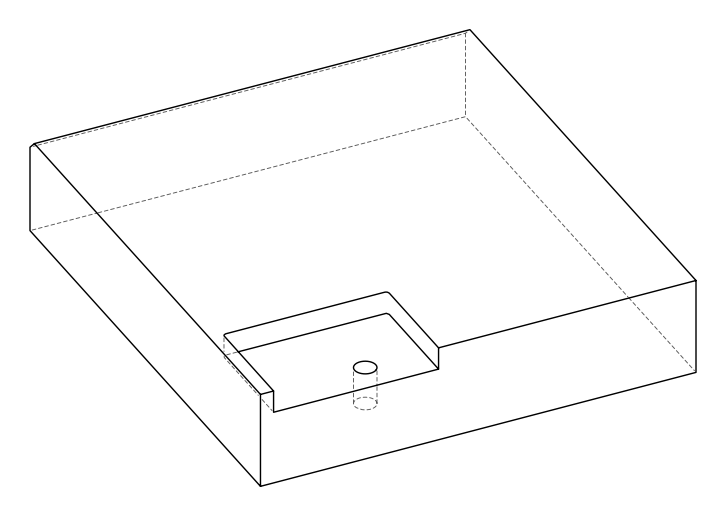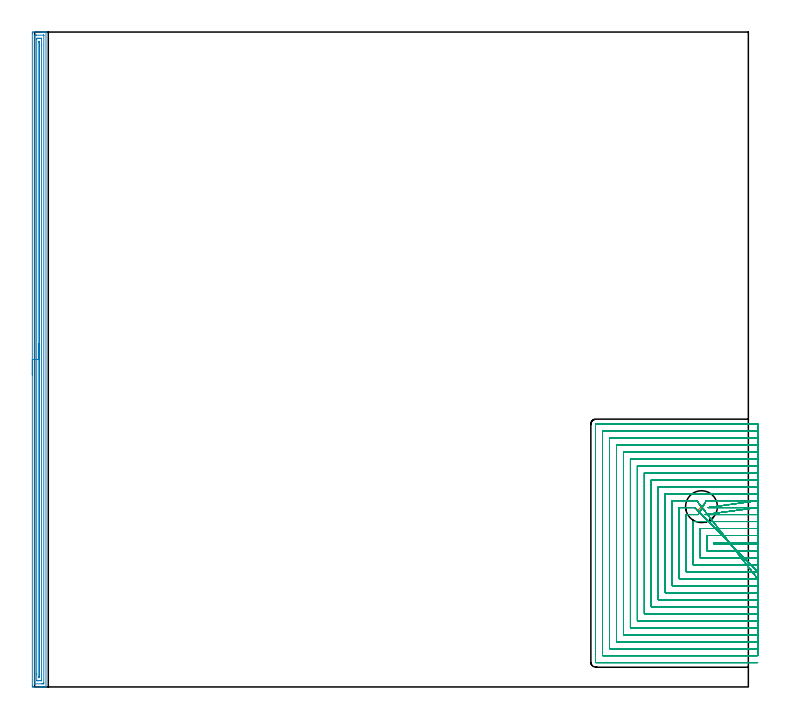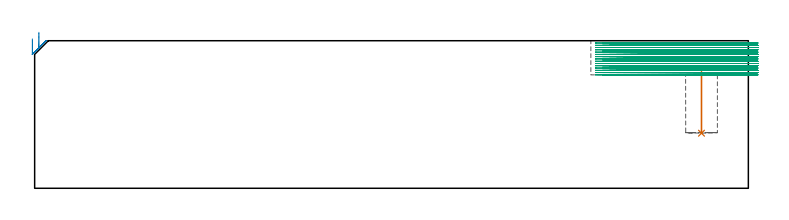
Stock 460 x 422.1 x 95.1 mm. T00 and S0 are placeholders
(PLAN: 3 operations, 2 tool changes, 209.9 min)
(1 INDEXABLE_INSERT_DRILL_BLIND_HOLE_FROM_SOLID | STEP1POCKET | NXT0302_012 | 0.16 min | 19558 mm3)
(2 AREA_MILL | FG_CHAMFER_SURFACE | UGT0205_001 | 13.67 min | 16343 mm3)
(3 MILL_SLOT | SLOT_PARTIAL_RECTANGULAR | UGT0201_014 | Follow Part, ap 1.5, ae 75% | 196.07 min | 349733 mm3)
(TOOL NXT0302_012 | Index. Insert Drill 20.5mm [880-D2050L25-03] | D20.5 PA176 FL62 Z2)
(TOOL UGT0205_001 | Chamfer Mill 20 x 3 x 45 deg. | D20 FL50 Z2)
(TOOL UGT0201_014 | End mill 6 mm | D6 FL24 Z4)
(OP 1 INDEXABLE_INSERT_DRILL_BLIND_HOLE_FROM_SOLID)
G17 G21 G94 G90
T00 M6
G54
G17 G0 G90 X429.8 Y116.2 S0 M3
G43 Z105.1 H1
G94 G81 G98 Z35.5 F250. R75.1
G80
M5
M2
(OP 2 AREA_MILL)
G17 G21 G94 G90
T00 M6
G54
G17 G0 G90 X-1.5 Y201.05 S1061 M3
G43 Z105.1 H0
Z96.3
G94 G1 Y201.088 Z95.428 F250.
Y201.202 Z94.564
Y201.391 Z93.712
Y201.653 Z92.88
Y201.987 Z92.074
Y202.39 Z91.3
Y202.858 Z90.564
Y203.39 Z89.872
Y203.979 Z89.229
Y204.622 Z88.64
Y205.314 Z88.108
Y206.05 Z87.64
Y206.824 Z87.237
Y207.63 Z86.903
Y208.462 Z86.641
Y209.314 Z86.452
Y210.178 Z86.338
Y211.05 Z86.3
X-1.499 Y421.479 Z86.301
X-1.496 Y421.92 Z86.302
X-1.492 Y422.09 Z86.306
X-1.062 Y422.1 Z86.735
X4.221 Z92.015
X4.758 Z92.555
X5.101 Z92.897
X5.639 Z93.435
X5.982 Z93.777
X6.667 Z94.467
X6.959 Z94.759
X7.301 Z95.091
X7.304 Y422.098 Z95.094
Y422.097 Z95.095
X7.3 Y421.926 Z95.1
Y0.174
X7.301 Y0.004 Z95.092
Y0.003 Z95.091
X6.959 Y0. Z94.759
X6.667 Z94.466
X5.982 Z93.777
X4.759 Z92.555
X4.221 Z92.015
X3.609 Z91.404
X-0.793 Z87.004
X-1.062 Y0.003 Z86.735
X-1.492 Y0.01 Z86.306
X-1.496 Y0.18 Z86.302
X-1.499 Y0.621 Z86.301
X-1.5 Y211.05 Z86.3
X-0.086 Z87.714
X-0.085 Y419.594 Z87.715
X-0.084 Y419.692 Z87.716
X-0.079 Y420.081 Z87.721
X0.303 Y420.094 Z88.103
X0.699 Y420.098 Z88.499
X1.178 Y420.1 Z88.978
X5.793 Y420.099 Z93.593
X5.825 Y420.098 Z93.625
X5.858 Y420.093 Z93.658
X5.879 Y420.089 Z93.679
X5.88 Y420.063 Z93.68
X5.885 Y419.79 Z93.685
Y2.506
X5.884 Y2.408 Z93.684
X5.879 Y2.02 Z93.679
X5.497 Y2.006 Z93.297
X5.101 Y2.002 Z92.901
X4.622 Y2. Z92.422
X0.007 Y2.001 Z87.807
X-0.025 Y2.002 Z87.775
X-0.058 Y2.007 Z87.742
X-0.079 Y2.011 Z87.721
X-0.08 Y2.037 Z87.72
X-0.085 Y2.31 Z87.715
X-0.086 Y211.05 Z87.714
X1.328 Z89.128
X1.329 Y417.266 Z89.129
X1.331 Y417.905 Z89.131
X1.333 Y418.032 Z89.133
X1.335 Y418.087 Z89.135
X1.393 Y418.094 Z89.193
X1.579 Y418.097 Z89.379
X2.268 Y418.1 Z90.068
X3.148 Z90.948
X4.029 Z91.829
X4.221 Y418.097 Z92.021
X4.412 Y418.092 Z92.212
X4.461 Y418.09 Z92.261
X4.465 Y418.056 Z92.265
X4.469 Y417.99 Z92.269
X4.47 Y417.905 Z92.27
X4.471 Y413.793 Z92.271
Y4.834
X4.469 Y4.195 Z92.269
X4.467 Y4.068 Z92.267
X4.465 Y4.014 Z92.265
X4.407 Y4.006 Z92.207
X4.221 Y4.003 Z92.021
X3.532 Y4. Z91.332
X2.652 Z90.452
X1.771 Z89.571
X1.579 Y4.003 Z89.379
X1.388 Y4.008 Z89.188
X1.339 Y4.01 Z89.139
X1.335 Y4.044 Z89.135
X1.331 Y4.11 Z89.131
X1.329 Y4.195 Z89.129
X1.328 Y8.307 Z89.128
Y211.05
X2.743 Z90.543
Y415.512
X2.744 Y415.829 Z90.544
X2.747 Y415.99 Z90.547
X2.75 Y416.088 Z90.55
X2.795 Y416.091 Z90.595
X2.9 Y416.094 Z90.7
X3.005 Y416.091 Z90.805
X3.05 Y416.087 Z90.85
X3.053 Y415.99 Z90.853
X3.055 Y415.831 Z90.855
X3.057 Y415.512 Z90.857
Y415.225
Y6.556
X3.056 Y6.271 Z90.856
X3.053 Y6.11 Z90.853
X3.05 Y6.013 Z90.85
X3.005 Y6.009 Z90.805
X2.9 Y6.006 Z90.7
X2.795 Y6.009 Z90.595
X2.75 Y6.012 Z90.55
X2.747 Y6.11 Z90.547
X2.745 Y6.269 Z90.545
X2.743 Y6.588 Z90.543
Y6.876
Y211.05
Y211.922 Z90.581
Y212.786 Z90.695
Y213.638 Z90.883
Y214.47 Z91.146
Y215.276 Z91.48
Y216.05 Z91.882
Y216.786 Z92.351
Y217.478 Z92.882
Y218.121 Z93.472
Y218.71 Z94.115
Y219.242 Z94.807
Y219.71 Z95.543
Y220.113 Z96.316
Y220.447 Z97.122
Y220.709 Z97.954
Y220.898 Z98.806
Y221.012 Z99.671
Y221.05 Z100.543
G0 Z105.1
M5
M2
(OP 3 MILL_SLOT)
G17 G21 G94 G90
T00 M6
G54
G17 G0 G90 X466. Y93.1 S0 M3
G43 Z105.1 H0
Z93.633
G94 G1 X463. F250.
X438. F500.
Y92.2
X463.
X466. F250.
Y97.6
X463.
X433.5 F500.
Y87.7
X463.
X466. F250.
Y102.1
X463.
X429. F500.
Y83.2
X463.
X466. F250.
Y106.6
X463.
X424.5 F500.
Y78.7
X463.
X466. F250.
Y111.1
X463.
X434.947 F500.
X431.947 F250.
X466. Y115.6 F500.
X463. F250.
X437.021 F500.
X434.021 F250.
X466. Y120.1 F500.
X463. F250.
X435.894 F500.
X432.894 F250.
X427.659 Y111.1 F500.
X424.659 F250.
X420. F500.
Y74.2
X463.
X466. F250.
X425.579 Y115.6 F500.
X422.579 F250.
X415.5 F500.
Y69.7
X463.
X466. F250.
X426.691 Y120.1 F500.
X423.691 F250.
X411. F500.
Y65.2
X463.
X466. F250.
Y124.6
X463.
X406.5 F500.
Y60.7
X463.
X466. F250.
Y129.1
X463.
X402. F500.
Y56.2
X463.
X466. F250.
Y133.6
X463.
X397.5 F500.
Y51.7
X463.
X466. F250.
Y138.1
X463.
X393. F500.
Y47.2
X463.
X466. F250.
Y142.6
X463.
X388.5 F500.
Y42.7
X463.
X466. F250.
Y147.1
X463.
X384. F500.
Y38.2
X463.
X466. F250.
Y151.6
X463.
X379.5 F500.
Y33.7
X463.
X466. F250.
Y156.1
X463.
X375. F500.
Y29.2
X463.
X466. F250.
Y160.6
X463.
X370.5 F500.
Y24.7
X463.
X466. F250.
Y165.1
X463.
X366. F500.
Y20.2
X463.
X466. F250.
Y169.6
X463.
X361.7 F500.
G3 X361.5 Y169.4 R0.2
G1 Y15.9
G3 X361.7 Y15.7 R0.2
G1 X463.
X466. F250.
G0 Y93.1 Z92.167
G1 X463.
X438. F500.
Y92.2
X463.
X466. F250.
Y97.6
X463.
X433.5 F500.
Y87.7
X463.
X466. F250.
Y102.1
X463.
X429. F500.
Y83.2
X463.
X466. F250.
Y106.6
X463.
X424.5 F500.
Y78.7
X463.
X466. F250.
Y111.1
X463.
X434.947 F500.
X431.947 F250.
X466. Y115.6 F500.
X463. F250.
X437.021 F500.
X434.021 F250.
X466. Y120.1 F500.
X463. F250.
X435.894 F500.
X432.894 F250.
X427.659 Y111.1 F500.
X424.659 F250.
X420. F500.
Y74.2
X463.
X466. F250.
X425.579 Y115.6 F500.
X422.579 F250.
X415.5 F500.
Y69.7
X463.
X466. F250.
X426.691 Y120.1 F500.
X423.691 F250.
X411. F500.
Y65.2
X463.
X466. F250.
Y124.6
X463.
X406.5 F500.
Y60.7
X463.
X466. F250.
Y129.1
X463.
X402. F500.
Y56.2
X463.
X466. F250.
Y133.6
X463.
X397.5 F500.
Y51.7
X463.
X466. F250.
Y138.1
X463.
X393. F500.
Y47.2
X463.
X466. F250.
Y142.6
X463.
X388.5 F500.
Y42.7
X463.
X466. F250.
Y147.1
X463.
X384. F500.
Y38.2
X463.
X466. F250.
Y151.6
X463.
X379.5 F500.
Y33.7
X463.
X466. F250.
Y156.1
X463.
X375. F500.
Y29.2
X463.
X466. F250.
Y160.6
X463.
X370.5 F500.
Y24.7
X463.
X466. F250.
Y165.1
X463.
X366. F500.
Y20.2
X463.
X466. F250.
Y169.6
X463.
X361.7 F500.
G3 X361.5 Y169.4 R0.2
G1 Y15.9
G3 X361.7 Y15.7 R0.2
G1 X463.
X466. F250.
G0 Y93.1 Z90.7
G1 X463.
X438. F500.
Y92.2
X463.
X466. F250.
Y97.6
X463.
X433.5 F500.
Y87.7
X463.
X466. F250.
Y102.1
X463.
X429. F500.
Y83.2
X463.
X466. F250.
Y106.6
X463.
X424.5 F500.
Y78.7
X463.
X466. F250.
Y111.1
X463.
X434.947 F500.
X431.947 F250.
X466. Y115.6 F500.
X463. F250.
X437.021 F500.
X434.021 F250.
X466. Y120.1 F500.
X463. F250.
X435.894 F500.
X432.894 F250.
X427.659 Y111.1 F500.
X424.659 F250.
X420. F500.
Y74.2
X463.
X466. F250.
X425.579 Y115.6 F500.
X422.579 F250.
X415.5 F500.
Y69.7
X463.
X466. F250.
X426.691 Y120.1 F500.
X423.691 F250.
X411. F500.
Y65.2
X463.
X466. F250.
Y124.6
X463.
X406.5 F500.
Y60.7
X463.
X466. F250.
Y129.1
X463.
X402. F500.
Y56.2
X463.
X466. F250.
Y133.6
X463.
X397.5 F500.
Y51.7
X463.
X466. F250.
Y138.1
X463.
X393. F500.
Y47.2
X463.
X466. F250.
Y142.6
X463.
X388.5 F500.
Y42.7
X463.
X466. F250.
Y147.1
X463.
X384. F500.
Y38.2
X463.
X466. F250.
Y151.6
X463.
X379.5 F500.
Y33.7
X463.
X466. F250.
Y156.1
X463.
X375. F500.
Y29.2
X463.
X466. F250.
Y160.6
X463.
X370.5 F500.
Y24.7
X463.
X466. F250.
Y165.1
X463.
X366. F500.
Y20.2
X463.
X466. F250.
Y169.6
X463.
X361.7 F500.
G3 X361.5 Y169.4 R0.2
G1 Y15.9
G3 X361.7 Y15.7 R0.2
G1 X463.
X466. F250.
G0 Y93.1 Z89.233
G1 X463.
X438. F500.
Y92.2
X463.
X466. F250.
Y97.6
X463.
X433.5 F500.
Y87.7
X463.
X466. F250.
Y102.1
X463.
X429. F500.
Y83.2
X463.
X466. F250.
Y106.6
X463.
X424.5 F500.
Y78.7
X463.
X466. F250.
Y111.1
X463.
X434.947 F500.
X431.947 F250.
X466. Y115.6 F500.
X463. F250.
X437.021 F500.
X434.021 F250.
X466. Y120.1 F500.
X463. F250.
X435.894 F500.
X432.894 F250.
X427.659 Y111.1 F500.
X424.659 F250.
X420. F500.
Y74.2
X463.
X466. F250.
X425.579 Y115.6 F500.
X422.579 F250.
X415.5 F500.
Y69.7
X463.
X466. F250.
X426.703 Y120.1 F500.
X423.703 F250.
X411. F500.
Y65.2
X463.
X466. F250.
Y124.6
X463.
X406.5 F500.
Y60.7
X463.
X466. F250.
Y129.1
X463.
X402. F500.
Y56.2
X463.
X466. F250.
Y133.6
X463.
X397.5 F500.
Y51.7
X463.
X466. F250.
Y138.1
X463.
X393. F500.
Y47.2
X463.
X466. F250.
Y142.6
X463.
X388.5 F500.
Y42.7
X463.
X466. F250.
Y147.1
X463.
X384. F500.
Y38.2
X463.
X466. F250.
Y151.6
X463.
X379.5 F500.
Y33.7
X463.
X466. F250.
Y156.1
X463.
X375. F500.
Y29.2
X463.
X466. F250.
Y160.6
X463.
X370.5 F500.
Y24.7
X463.
X466. F250.
Y165.1
X463.
X366. F500.
Y20.2
X463.
X466. F250.
Y169.6
X463.
X361.7 F500.
G3 X361.5 Y169.4 R0.2
G1 Y15.9
G3 X361.7 Y15.7 R0.2
G1 X463.
X466. F250.
G0 Y93.1 Z87.767
G1 X463.
X438. F500.
Y92.2
X463.
X466. F250.
Y97.6
X463.
X433.5 F500.
Y87.7
X463.
X466. F250.
Y102.1
X463.
X429. F500.
Y83.2
X463.
X466. F250.
Y106.6
X463.
X424.5 F500.
Y78.7
X463.
X466. F250.
Y111.1
X463.
X434.947 F500.
X431.947 F250.
X466. Y115.6 F500.
X463. F250.
X437.021 F500.
X434.021 F250.
X466. Y120.1 F500.
X463. F250.
X435.894 F500.
X432.894 F250.
X427.659 Y111.1 F500.
X424.659 F250.
X420. F500.
Y74.2
X463.
X466. F250.
X425.579 Y115.6 F500.
X422.579 F250.
X415.5 F500.
Y69.7
X463.
X466. F250.
X426.703 Y120.1 F500.
X423.703 F250.
X411. F500.
Y65.2
X463.
X466. F250.
Y124.6
X463.
X406.5 F500.
Y60.7
X463.
X466. F250.
Y129.1
X463.
X402. F500.
Y56.2
X463.
X466. F250.
Y133.6
X463.
X397.5 F500.
Y51.7
X463.
X466. F250.
Y138.1
X463.
X393. F500.
Y47.2
X463.
X466. F250.
Y142.6
X463.
X388.5 F500.
Y42.7
X463.
X466. F250.
Y147.1
X463.
X384. F500.
Y38.2
X463.
X466. F250.
Y151.6
X463.
X379.5 F500.
Y33.7
X463.
X466. F250.
Y156.1
X463.
X375. F500.
Y29.2
X463.
X466. F250.
Y160.6
X463.
X370.5 F500.
Y24.7
X463.
X466. F250.
Y165.1
X463.
X366. F500.
Y20.2
X463.
X466. F250.
Y169.6
X463.
X361.7 F500.
G3 X361.5 Y169.4 R0.2
G1 Y15.9
G3 X361.7 Y15.7 R0.2
G1 X463.
X466. F250.
G0 Y93.1 Z86.3
G1 X463.
X438. F500.
Y92.2
X463.
X466. F250.
Y97.6
X463.
X433.5 F500.
Y87.7
X463.
X466. F250.
Y102.1
X463.
X429. F500.
Y83.2
X463.
X466. F250.
Y106.6
X463.
X424.5 F500.
Y78.7
X463.
X466. F250.
Y111.1
X463.
X434.947 F500.
X431.947 F250.
X466. Y115.6 F500.
X463. F250.
X437.021 F500.
X434.021 F250.
X466. Y120.1 F500.
X463. F250.
X435.894 F500.
X432.894 F250.
X427.659 Y111.1 F500.
X424.659 F250.
X420. F500.
Y74.2
X463.
X466. F250.
X425.579 Y115.6 F500.
X422.579 F250.
X415.5 F500.
Y69.7
X463.
X466. F250.
X426.692 Y120.1 F500.
X423.692 F250.
X411. F500.
Y65.2
X463.
X466. F250.
Y124.6
X463.
X406.5 F500.
Y60.7
X463.
X466. F250.
Y129.1
X463.
X402. F500.
Y56.2
X463.
X466. F250.
Y133.6
X463.
X397.5 F500.
Y51.7
X463.
X466. F250.
Y138.1
X463.
X393. F500.
Y47.2
X463.
X466. F250.
Y142.6
X463.
X388.5 F500.
Y42.7
X463.
X466. F250.
Y147.1
X463.
X384. F500.
Y38.2
X463.
X466. F250.
Y151.6
X463.
X379.5 F500.
Y33.7
X463.
X466. F250.
Y156.1
X463.
X375. F500.
Y29.2
X463.
X466. F250.
Y160.6
X463.
X370.5 F500.
Y24.7
X463.
X466. F250.
Y165.1
X463.
X366. F500.
Y20.2
X463.
X466. F250.
Y169.6
X463.
X361.7 F500.
G3 X361.5 Y169.4 R0.2
G1 Y15.9
G3 X361.7 Y15.7 R0.2
G1 X463.
X466. F250.
G0 Y93.1 Z84.833
G1 X463.
X438. F500.
Y92.2
X463.
X466. F250.
Y97.6
X463.
X433.5 F500.
Y87.7
X463.
X466. F250.
Y102.1
X463.
X429. F500.
Y83.2
X463.
X466. F250.
Y106.6
X463.
X424.5 F500.
Y78.7
X463.
X466. F250.
Y111.1
X463.
X434.947 F500.
X431.947 F250.
X466. Y115.6 F500.
X463. F250.
X437.021 F500.
X434.021 F250.
X466. Y120.1 F500.
X463. F250.
X435.894 F500.
X432.894 F250.
X427.659 Y111.1 F500.
X424.659 F250.
X420. F500.
Y74.2
X463.
X466. F250.
X425.579 Y115.6 F500.
X422.579 F250.
X415.5 F500.
Y69.7
X463.
X466. F250.
X426.692 Y120.1 F500.
X423.692 F250.
X411. F500.
Y65.2
X463.
X466. F250.
Y124.6
X463.
X406.5 F500.
Y60.7
X463.
X466. F250.
Y129.1
X463.
X402. F500.
Y56.2
X463.
X466. F250.
Y133.6
X463.
X397.5 F500.
Y51.7
X463.
X466. F250.
Y138.1
X463.
X393. F500.
Y47.2
X463.
X466. F250.
Y142.6
X463.
X388.5 F500.
Y42.7
X463.
X466. F250.
Y147.1
X463.
X384. F500.
Y38.2
X463.
X466. F250.
Y151.6
X463.
X379.5 F500.
Y33.7
X463.
X466. F250.
Y156.1
X463.
X375. F500.
Y29.2
X463.
X466. F250.
Y160.6
X463.
X370.5 F500.
Y24.7
X463.
X466. F250.
Y165.1
X463.
X366. F500.
Y20.2
X463.
X466. F250.
Y169.6
X463.
X361.7 F500.
G3 X361.5 Y169.4 R0.2
G1 Y15.9
G3 X361.7 Y15.7 R0.2
G1 X463.
X466. F250.
G0 Y93.1 Z83.367
G1 X463.
X438. F500.
Y92.2
X463.
X466. F250.
Y97.6
X463.
X433.5 F500.
Y87.7
X463.
X466. F250.
Y102.1
X463.
X429. F500.
Y83.2
X463.
X466. F250.
Y106.6
X463.
X424.5 F500.
Y78.7
X463.
X466. F250.
Y111.1
X463.
X434.947 F500.
X431.947 F250.
X466. Y115.6 F500.
X463. F250.
X437.021 F500.
X434.021 F250.
X466. Y120.1 F500.
X463. F250.
X435.894 F500.
X432.894 F250.
X427.659 Y111.1 F500.
X424.659 F250.
X420. F500.
Y74.2
X463.
X466. F250.
X425.579 Y115.6 F500.
X422.579 F250.
X415.5 F500.
Y69.7
X463.
X466. F250.
X426.691 Y120.1 F500.
X423.691 F250.
X411. F500.
Y65.2
X463.
X466. F250.
Y124.6
X463.
X406.5 F500.
Y60.7
X463.
X466. F250.
Y129.1
X463.
X402. F500.
Y56.2
X463.
X466. F250.
Y133.6
X463.
X397.5 F500.
Y51.7
X463.
X466. F250.
Y138.1
X463.
X393. F500.
Y47.2
X463.
X466. F250.
Y142.6
X463.
X388.5 F500.
Y42.7
X463.
X466. F250.
Y147.1
X463.
X384. F500.
Y38.2
X463.
X466. F250.
Y151.6
X463.
X379.5 F500.
Y33.7
X463.
X466. F250.
Y156.1
X463.
X375. F500.
Y29.2
X463.
X466. F250.
Y160.6
X463.
X370.5 F500.
Y24.7
X463.
X466. F250.
Y165.1
X463.
X366. F500.
Y20.2
X463.
X466. F250.
Y169.6
X463.
X361.7 F500.
G3 X361.5 Y169.4 R0.2
G1 Y15.9
G3 X361.7 Y15.7 R0.2
G1 X463.
X466. F250.
G0 Y93.1 Z81.9
G1 X463.
X438. F500.
Y92.2
X463.
X466. F250.
Y97.6
X463.
X433.5 F500.
Y87.7
X463.
X466. F250.
Y102.1
X463.
X429. F500.
Y83.2
X463.
X466. F250.
Y106.6
X463.
X424.5 F500.
Y78.7
X463.
X466. F250.
Y111.1
X463.
X434.947 F500.
X431.947 F250.
X466. Y115.6 F500.
X463. F250.
X437.021 F500.
X434.021 F250.
X466. Y120.1 F500.
X463. F250.
X435.894 F500.
X432.894 F250.
X427.659 Y111.1 F500.
X424.659 F250.
X420. F500.
Y74.2
X463.
X466. F250.
X425.579 Y115.6 F500.
X422.579 F250.
X415.5 F500.
Y69.7
X463.
X466. F250.
X426.691 Y120.1 F500.
X423.691 F250.
X411. F500.
Y65.2
X463.
X466. F250.
Y124.6
X463.
X406.5 F500.
Y60.7
X463.
X466. F250.
Y129.1
X463.
X402. F500.
Y56.2
X463.
X466. F250.
Y133.6
X463.
X397.5 F500.
Y51.7
X463.
X466. F250.
Y138.1
X463.
X393. F500.
Y47.2
X463.
X466. F250.
Y142.6
X463.
X388.5 F500.
Y42.7
X463.
X466. F250.
Y147.1
X463.
X384. F500.
Y38.2
X463.
X466. F250.
Y151.6
X463.
X379.5 F500.
Y33.7
X463.
X466. F250.
Y156.1
X463.
X375. F500.
Y29.2
X463.
X466. F250.
Y160.6
X463.
X370.5 F500.
Y24.7
X463.
X466. F250.
Y165.1
X463.
X366. F500.
Y20.2
X463.
X466. F250.
Y169.6
X463.
X361.7 F500.
G3 X361.5 Y169.4 R0.2
G1 Y15.9
G3 X361.7 Y15.7 R0.2
G1 X463.
X466. F250.
G0 Y93.1 Z80.433
G1 X463.
X438. F500.
Y92.2
X463.
X466. F250.
Y97.6
X463.
X433.5 F500.
Y87.7
X463.
X466. F250.
Y102.1
X463.
X429. F500.
Y83.2
X463.
X466. F250.
Y106.6
X463.
X424.5 F500.
Y78.7
X463.
X466. F250.
Y111.1
X463.
X434.947 F500.
X431.947 F250.
X466. Y115.6 F500.
X463. F250.
X437.021 F500.
X434.021 F250.
X466. Y120.1 F500.
X463. F250.
X435.894 F500.
X432.894 F250.
X427.659 Y111.1 F500.
X424.659 F250.
X420. F500.
Y74.2
X463.
X466. F250.
X425.584 Y115.6 F500.
X422.584 F250.
X415.5 F500.
Y69.7
X463.
X466. F250.
X426.691 Y120.1 F500.
X423.691 F250.
X411. F500.
Y65.2
X463.
X466. F250.
Y124.6
X463.
X406.5 F500.
Y60.7
X463.
X466. F250.
Y129.1
X463.
X402. F500.
Y56.2
X463.
X466. F250.
Y133.6
X463.
X397.5 F500.
Y51.7
X463.
X466. F250.
Y138.1
X463.
X393. F500.
Y47.2
X463.
X466. F250.
Y142.6
X463.
X388.5 F500.
Y42.7
X463.
X466. F250.
Y147.1
X463.
X384. F500.
Y38.2
X463.
X466. F250.
Y151.6
X463.
X379.5 F500.
Y33.7
X463.
X466. F250.
Y156.1
X463.
X375. F500.
Y29.2
X463.
X466. F250.
Y160.6
X463.
X370.5 F500.
Y24.7
X463.
X466. F250.
Y165.1
X463.
X366. F500.
Y20.2
X463.
X466. F250.
Y169.6
X463.
X361.7 F500.
G3 X361.5 Y169.4 R0.2
G1 Y15.9
G3 X361.7 Y15.7 R0.2
G1 X463.
X466. F250.
G0 Y93.1 Z78.967
G1 X463.
X438. F500.
Y92.2
X463.
X466. F250.
Y97.6
X463.
X433.5 F500.
Y87.7
X463.
X466. F250.
Y102.1
X463.
X429. F500.
Y83.2
X463.
X466. F250.
Y106.6
X463.
X424.5 F500.
Y78.7
X463.
X466. F250.
Y111.1
X463.
X434.947 F500.
X431.947 F250.
X466. Y115.6 F500.
X463. F250.
X437.021 F500.
X434.021 F250.
X466. Y120.1 F500.
X463. F250.
X435.894 F500.
X432.894 F250.
X427.659 Y111.1 F500.
X424.659 F250.
X420. F500.
Y74.2
X463.
X466. F250.
X425.584 Y115.6 F500.
X422.584 F250.
X415.5 F500.
Y69.7
X463.
X466. F250.
X426.691 Y120.1 F500.
X423.691 F250.
X411. F500.
Y65.2
X463.
X466. F250.
Y124.6
X463.
X406.5 F500.
Y60.7
X463.
X466. F250.
Y129.1
X463.
X402. F500.
Y56.2
X463.
X466. F250.
Y133.6
X463.
X397.5 F500.
Y51.7
X463.
X466. F250.
Y138.1
X463.
X393. F500.
Y47.2
X463.
X466. F250.
Y142.6
X463.
X388.5 F500.
Y42.7
X463.
X466. F250.
Y147.1
X463.
X384. F500.
Y38.2
X463.
X466. F250.
Y151.6
X463.
X379.5 F500.
Y33.7
X463.
X466. F250.
Y156.1
X463.
X375. F500.
Y29.2
X463.
X466. F250.
Y160.6
X463.
X370.5 F500.
Y24.7
X463.
X466. F250.
Y165.1
X463.
X366. F500.
Y20.2
X463.
X466. F250.
Y169.6
X463.
X361.7 F500.
G3 X361.5 Y169.4 R0.2
G1 Y15.9
G3 X361.7 Y15.7 R0.2
G1 X463.
X466. F250.
G0 Y93.1 Z77.5
G1 X463.
X438. F500.
Y92.2
X463.
X466. F250.
Y97.6
X463.
X433.5 F500.
Y87.7
X463.
X466. F250.
Y102.1
X463.
X429. F500.
Y83.2
X463.
X466. F250.
Y106.6
X463.
X424.5 F500.
Y78.7
X463.
X466. F250.
Y111.1
X463.
X434.947 F500.
X431.947 F250.
X466. Y115.6 F500.
X463. F250.
X437.021 F500.
X434.021 F250.
X466. Y120.1 F500.
X463. F250.
X435.894 F500.
X432.894 F250.
X427.659 Y111.1 F500.
X424.659 F250.
X420. F500.
Y74.2
X463.
X466. F250.
X425.579 Y115.6 F500.
X422.579 F250.
X415.5 F500.
Y69.7
X463.
X466. F250.
X426.691 Y120.1 F500.
X423.691 F250.
X411. F500.
Y65.2
X463.
X466. F250.
Y124.6
X463.
X406.5 F500.
Y60.7
X463.
X466. F250.
Y129.1
X463.
X402. F500.
Y56.2
X463.
X466. F250.
Y133.6
X463.
X397.5 F500.
Y51.7
X463.
X466. F250.
Y138.1
X463.
X393. F500.
Y47.2
X463.
X466. F250.
Y142.6
X463.
X388.5 F500.
Y42.7
X463.
X466. F250.
Y147.1
X463.
X384. F500.
Y38.2
X463.
X466. F250.
Y151.6
X463.
X379.5 F500.
Y33.7
X463.
X466. F250.
Y156.1
X463.
X375. F500.
Y29.2
X463.
X466. F250.
Y160.6
X463.
X370.5 F500.
Y24.7
X463.
X466. F250.
Y165.1
X463.
X366. F500.
Y20.2
X463.
X466. F250.
Y169.6
X463.
X361.7 F500.
G3 X361.5 Y169.4 R0.2
G1 Y15.9
G3 X361.7 Y15.7 R0.2
G1 X463.
X466. F250.
G0 Y93.1 Z76.033
G1 X463.
X438. F500.
Y92.2
X463.
X466. F250.
Y97.6
X463.
X433.5 F500.
Y87.7
X463.
X466. F250.
Y102.1
X463.
X429. F500.
Y83.2
X463.
X466. F250.
Y106.6
X463.
X424.5 F500.
Y78.7
X463.
X466. F250.
Y111.1
X463.
X434.947 F500.
X431.947 F250.
X466. Y115.6 F500.
X463. F250.
X437.021 F500.
X434.021 F250.
X466. Y120.1 F500.
X463. F250.
X435.894 F500.
X432.894 F250.
X427.659 Y111.1 F500.
X424.659 F250.
X420. F500.
Y74.2
X463.
X466. F250.
X425.579 Y115.6 F500.
X422.579 F250.
X415.5 F500.
Y69.7
X463.
X466. F250.
X426.691 Y120.1 F500.
X423.691 F250.
X411. F500.
Y65.2
X463.
X466. F250.
Y124.6
X463.
X406.5 F500.
Y60.7
X463.
X466. F250.
Y129.1
X463.
X402. F500.
Y56.2
X463.
X466. F250.
Y133.6
X463.
X397.5 F500.
Y51.7
X463.
X466. F250.
Y138.1
X463.
X393. F500.
Y47.2
X463.
X466. F250.
Y142.6
X463.
X388.5 F500.
Y42.7
X463.
X466. F250.
Y147.1
X463.
X384. F500.
Y38.2
X463.
X466. F250.
Y151.6
X463.
X379.5 F500.
Y33.7
X463.
X466. F250.
Y156.1
X463.
X375. F500.
Y29.2
X463.
X466. F250.
Y160.6
X463.
X370.5 F500.
Y24.7
X463.
X466. F250.
Y165.1
X463.
X366. F500.
Y20.2
X463.
X466. F250.
Y169.6
X463.
X361.7 F500.
G3 X361.5 Y169.4 R0.2
G1 Y15.9
G3 X361.7 Y15.7 R0.2
G1 X463.
X466. F250.
G0 Y93.1 Z74.567
G1 X463.
X438. F500.
Y92.2
X463.
X466. F250.
Y97.6
X463.
X433.5 F500.
Y87.7
X463.
X466. F250.
Y102.1
X463.
X429. F500.
Y83.2
X463.
X466. F250.
Y106.6
X463.
X424.5 F500.
Y78.7
X463.
X466. F250.
Y111.1
X463.
X434.947 F500.
X431.947 F250.
X466. Y115.6 F500.
X463. F250.
X437.021 F500.
X434.021 F250.
X466. Y120.1 F500.
X463. F250.
X435.894 F500.
X432.894 F250.
X427.659 Y111.1 F500.
X424.659 F250.
X420. F500.
Y74.2
X463.
X466. F250.
X425.579 Y115.6 F500.
X422.579 F250.
X415.5 F500.
Y69.7
X463.
X466. F250.
X426.703 Y120.1 F500.
X423.703 F250.
X411. F500.
Y65.2
X463.
X466. F250.
Y124.6
X463.
X406.5 F500.
Y60.7
X463.
X466. F250.
Y129.1
X463.
X402. F500.
Y56.2
X463.
X466. F250.
Y133.6
X463.
X397.5 F500.
Y51.7
X463.
X466. F250.
Y138.1
X463.
X393. F500.
Y47.2
X463.
X466. F250.
Y142.6
X463.
X388.5 F500.
Y42.7
X463.
X466. F250.
Y147.1
X463.
X384. F500.
Y38.2
X463.
X466. F250.
Y151.6
X463.
X379.5 F500.
Y33.7
X463.
X466. F250.
Y156.1
X463.
X375. F500.
Y29.2
X463.
X466. F250.
Y160.6
X463.
X370.5 F500.
Y24.7
X463.
X466. F250.
Y165.1
X463.
X366. F500.
Y20.2
X463.
X466. F250.
Y169.6
X463.
X361.7 F500.
G3 X361.5 Y169.4 R0.2
G1 Y15.9
G3 X361.7 Y15.7 R0.2
G1 X463.
X466. F250.
G0 Y93.1 Z73.1
G1 X463.
X438. F500.
Y92.2
X463.
X466. F250.
Y97.6
X463.
X433.5 F500.
Y87.7
X463.
X466. F250.
Y102.1
X463.
X429. F500.
Y83.2
X463.
X466. F250.
Y106.6
X463.
X424.5 F500.
Y78.7
X463.
X466. F250.
Y111.1
X463.
X434.947 F500.
X431.947 F250.
X466. Y115.6 F500.
X463. F250.
X437.021 F500.
X434.021 F250.
X466. Y120.1 F500.
X463. F250.
X435.894 F500.
X432.894 F250.
X427.659 Y111.1 F500.
X424.659 F250.
X420. F500.
Y74.2
X463.
X466. F250.
X425.579 Y115.6 F500.
X422.579 F250.
X415.5 F500.
Y69.7
X463.
X466. F250.
X426.703 Y120.1 F500.
X423.703 F250.
X411. F500.
Y65.2
X463.
X466. F250.
Y124.6
X463.
X406.5 F500.
Y60.7
X463.
X466. F250.
Y129.1
X463.
X402. F500.
Y56.2
X463.
X466. F250.
Y133.6
X463.
X397.5 F500.
Y51.7
X463.
X466. F250.
Y138.1
X463.
X393. F500.
Y47.2
X463.
X466. F250.
Y142.6
X463.
X388.5 F500.
Y42.7
X463.
X466. F250.
Y147.1
X463.
X384. F500.
Y38.2
X463.
X466. F250.
Y151.6
X463.
X379.5 F500.
Y33.7
X463.
X466. F250.
Y156.1
X463.
X375. F500.
Y29.2
X463.
X466. F250.
Y160.6
X463.
X370.5 F500.
Y24.7
X463.
X466. F250.
Y165.1
X463.
X366. F500.
Y20.2
X463.
X466. F250.
Y169.6
X463.
X361.7 F500.
G3 X361.5 Y169.4 R0.2
G1 Y15.9
G3 X361.7 Y15.7 R0.2
G1 X463.
X466. F250.
G0 Z105.1
M5
M2
